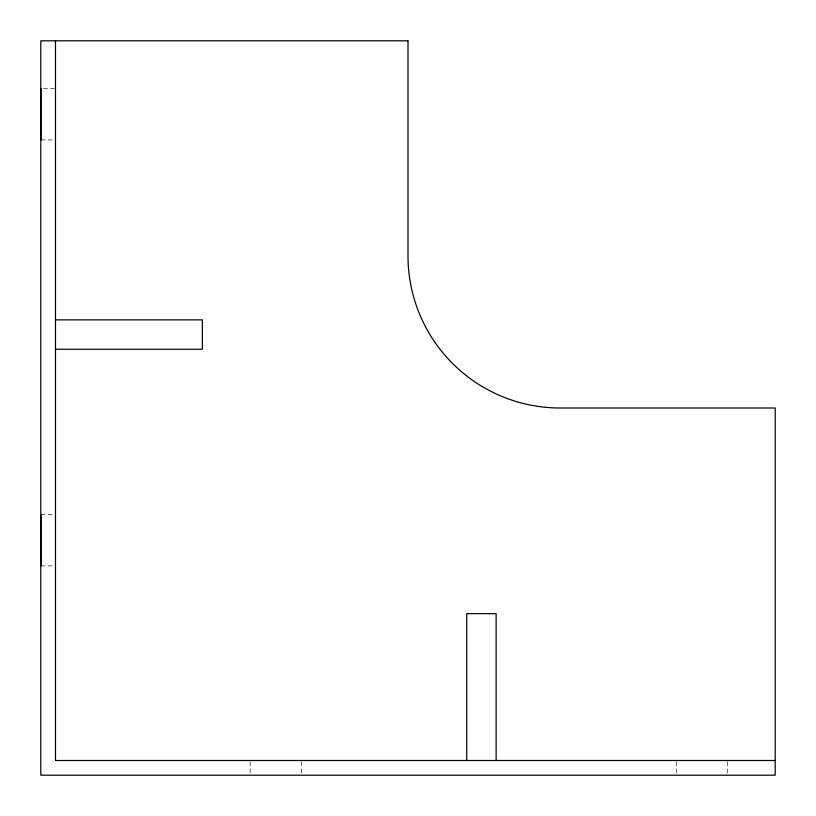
<?xml version="1.0" encoding="UTF-8"?>
<svg xmlns="http://www.w3.org/2000/svg" width="816" height="816" viewBox="0 0 816 816"><rect width="100%" height="100%" fill="white"/><g stroke="black" fill="none" stroke-linecap="round" stroke-linejoin="round"><path stroke-width="0.61" stroke-dasharray="4.08 3.06" d="M43.35 88.536L54.274 88.536M40.922 139.944L54.274 139.944M40.943 514.488L54.274 514.488M40.943 565.896L54.274 565.896M727.27 761.736L727.27 775.2M676.25 761.736L676.25 775.2M301.512 761.736L301.512 775.2M250.104 761.736L250.104 775.2"/><path stroke-width="1.22" d="M55.488 319.872L202.368 319.872L202.368 349.248L55.488 349.248M775.2 760.512L55.488 760.512L55.488 40.8M496.128 760.512L496.128 613.632L466.752 613.632L466.752 760.512M40.922 88.536L40.922 139.944M40.943 514.488L40.943 565.896M408 40.8L40.8 40.8L40.8 775.2L775.2 775.2L775.2 408L560.102 408A152.102 152.102 0 0 1 408 255.898L408 40.8"/></g></svg>
